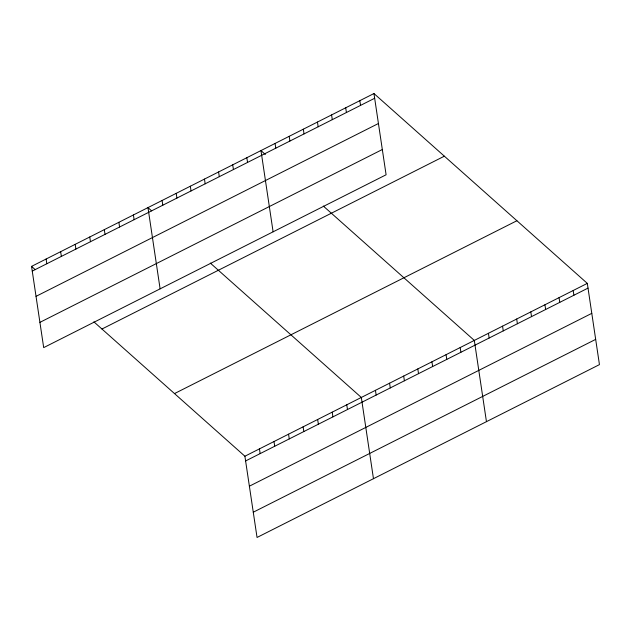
<?xml version="1.0" encoding="UTF-8"?>
<svg xmlns="http://www.w3.org/2000/svg" width="631" height="631" viewBox="0 0 631 631"><rect width="100%" height="100%" fill="white"/><g stroke="black" fill="none" stroke-linecap="round" stroke-linejoin="round"><path stroke-width="0.95" d="M373.954 93.538L386.101 174.779L43.689 347.618L31.55 266.377L373.954 93.538L587.311 283.382L599.45 364.623L257.046 537.462L244.899 456.221L93.893 321.849M32.252 271.101L374.664 98.262M36.03 296.349L378.434 123.51M39.919 322.362L382.323 149.523M101.954 329.027L444.366 156.188M174.495 393.578L516.899 220.74M244.899 456.221L587.311 283.382M245.609 460.945L588.013 288.107M249.379 486.193L591.791 313.355M253.268 512.214L595.68 339.375M265.359 154.492L260.966 150.572L273.105 231.814M323.301 206.045L474.315 340.425L486.454 421.658M151.637 210.872L147.969 207.615L160.108 288.848M210.304 263.08L361.318 397.459L373.465 478.692M31.55 266.377L35.218 269.642M573.185 290.512L573.894 295.237M559.058 297.643L559.768 302.367M544.939 304.773L545.641 309.498M530.813 311.903L531.515 316.628M516.686 319.034L517.396 323.758M502.56 326.164L503.27 330.889M488.441 333.294L489.143 338.019M460.188 347.555L460.898 352.272M446.07 354.677L446.772 359.402M431.943 361.808L432.645 366.532M417.817 368.938L418.527 373.662M403.69 376.068L404.4 380.793M359.836 100.668L360.538 105.393M389.572 383.198L390.274 387.923M345.709 107.798L346.411 112.523M375.445 390.329L376.155 395.053M331.583 114.929L332.292 119.653M317.456 122.059L318.166 126.784M346.766 404.802L347.476 409.527M303.337 129.189L304.039 133.914M332.214 412.153L332.923 416.87M289.211 136.32L289.913 141.036M317.661 419.497L318.371 424.221M275.084 143.45L275.794 148.167M303.109 426.84L303.819 431.565M288.556 434.183L289.266 438.908M246.839 157.703L247.541 162.427M232.713 164.833L233.423 169.558M274.004 441.534L274.714 446.259M218.586 171.963L219.296 176.688M259.451 448.878L260.161 453.602M204.468 179.094L205.17 183.818M190.341 186.224L191.043 190.948M176.215 193.354L176.925 198.079M162.096 200.484L162.798 205.209M133.417 214.958L134.119 219.683M118.865 222.301L119.567 227.026M104.312 229.652L105.014 234.369M89.76 236.996L90.462 241.72M75.207 244.339L75.909 249.064M60.655 251.69L61.357 256.407M46.102 259.033L46.804 263.758"/></g></svg>
